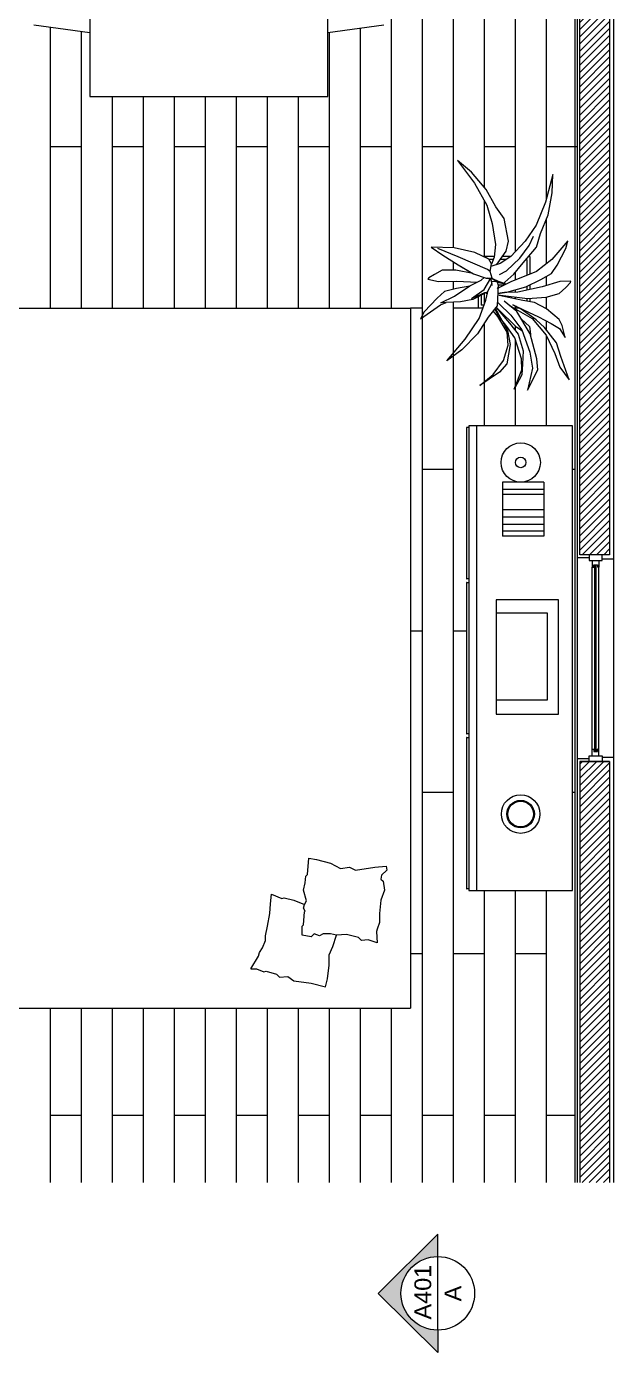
# Model space of a CAD drawing. Header units: centimetres. Extents: x -16179 to 12840, y -10704 to 3856.
# Drawn here: x -467 to -240, y 1543 to 2056 of the extents above; entities that cross this region are included whole.
import ezdxf

# ---------------------------------------------------------------- set-up
doc = ezdxf.new("R2010")
doc.units = ezdxf.units.CM
doc.header["$MEASUREMENT"] = 0
for name, color, linetype, lineweight in [('A-ANNO-DIMS_Num_Penna__3', 3, 'Continuous', 18), ('A-ANNO-TEXT_Num_Penna__3', 3, 'Continuous', 18), ('A-ELEV-MBE1_Num_Penna__14_Num_Penna__11_Num_Penna__9_Num_Penna__9_Num_Penna__9_Num_Penna__9_Num_Penna__9_Num_Penna__9_Num_Penna__10_Num_Penna__5', 5, 'Continuous', 18), ('A-ELEV-MBE1_Num_Penna__7_Num_Penna__7_Num_Penna__7_Num_Penna__7_Num_Penna__7_Num_Penna__7_Num_Penna__7_Num_Penna__7_Num_Penna__7_Num_Penna__2', 2, 'Continuous', 18), ('A-ELEV-MBE1_Num_Penna__7_Num_Penna__7_Num_Penna__7_Num_Penna__7_Num_Penna__7_Num_Penna__7_Num_Penna__7_Num_Penna__7_Num_Penna__7_Num_Penna__7_Num_Penna__255', 255, 'Continuous', 18), ('A-FURN_Num_Penna__8_Num_Penna__8_Num_Penna__8_Num_Penna__8_Num_Penna__8_Num_Penna__8_Num_Penna__8_Num_Penna__8_Num_Penna__8_Num_Penna__6', 6, 'Continuous', 18), ('A-FURN_Num_Penna__8_Num_Penna__8_Num_Penna__8_Num_Penna__8_Num_Penna__8_Num_Penna__8_Num_Penna__8_Num_Penna__8_Num_Penna__8_Num_Penna__8_Num_Penna__253', 253, 'Continuous', 18), ('A-GLAZ-FULL_Num_Penna__4_Num_Penna__4_Num_Penna__4_Num_Penna__4_Num_Penna__4_Num_Penna__4_Num_Penna__4_Num_Penna__4_Num_Penna__4_Num_Penna__4', 4, 'Continuous', 18), ('A-WALL-FULL_Num_Penna__7_Num_Penna__7_Num_Penna__7_Num_Penna__7_Num_Penna__7_Num_Penna__7_Num_Penna__7_Num_Penna__7_Num_Penna__7_Num_Penna__7', 7, 'Continuous', 18), ('AA - montanti_Num_Penna__7_Num_Penna__7_Num_Penna__7_Num_Penna__7_Num_Penna__7_Num_Penna__7_Num_Penna__7_Num_Penna__7_Num_Penna__7_Num_Penna__7', 7, 'Continuous', 18), ('AA - pareti sezionate_Num_Penna__254_Num_Penna__254_Num_Penna__254_Num_Penna__254_Num_Penna__254_Num_Penna__254_Num_Penna__254_Num_Penna__254_Num_Penna__254_Num_Penna__254', 254, 'Continuous', 18), ('IKE120015-t1_Num_Penna__251_Num_Penna__254_Num_Penna__254_Num_Penna__254_Num_Penna__254_Num_Penna__254_Num_Penna__254_Num_Penna__254_Num_Penna__254_Num_Penna__254_Num_Penna__254', 254, 'Continuous', 18), ('J- montanti_Num_Penna__7_Num_Penna__7_Num_Penna__7_Num_Penna__7_Num_Penna__7_Num_Penna__7_Num_Penna__7_Num_Penna__7_Num_Penna__7_Num_Penna__7', 7, 'Continuous', 18), ('PIANTE_Num_Penna__252_Num_Penna__252_Num_Penna__252', 252, 'Continuous', 18)]:
    doc.layers.add(name, color=color, linetype=linetype, lineweight=lineweight)
doc.layers.add('A-WALL-FULL_Num_Penna__7_Num_Penna__7_Num_Penna__7_Num_Penna__7_Num_Penna__7_Num_Penna__7_Num_Penna__7_Num_Penna__7_Num_Penna__10_Num_Penna__11_Num_Penna__13', color=7, linetype='Continuous', lineweight=18, true_color=0x636466)
doc.layers.add('IKE120015-t1_Num_Penna__251_Num_Penna__5_Num_Penna__9_Num_Penna__10_Num_Penna__10_Num_Penna__10_Num_Penna__10_Num_Penna__10_Num_Penna__10_Num_Penna__11_Num_Penna__13', color=7, linetype='Continuous', lineweight=18, true_color=0x636466)
doc.styles.add('GENERATED_STYLE_1', font='Arial.ttf')
pattern_1 = [(45, (-2286.6072, 336.2755), (-1.3801623, 1.3801623), [])]

msp = doc.modelspace()

# ---------------------------------------------------------------- hatches: boundary and pattern name
at = {"layer": 'A-ANNO-DIMS_Num_Penna__3', "linetype": 'Continuous', "lineweight": 18}
msp.add_hatch(color=3, dxfattribs=at).paths.add_polyline_path([(-308.29, 1542.8), (-308.29, 1551.44, -1), (-308.29, 1579.95), (-308.29, 1588.59), (-331.31, 1565.69)])
at = {"layer": 'A-ELEV-MBE1_Num_Penna__7_Num_Penna__7_Num_Penna__7_Num_Penna__7_Num_Penna__7_Num_Penna__7_Num_Penna__7_Num_Penna__7_Num_Penna__7_Num_Penna__2', "linetype": 'Continuous', "lineweight": 18}
h = msp.add_hatch(dxfattribs=at)
h.set_pattern_fill('ANSI31', color=2, scale=100, style=0, pattern_type=2)
h.set_pattern_definition(pattern_1)
h.paths.add_polyline_path([(-253.29, 1851.59), (-241.79, 1851.59), (-241.79, 2272.09), (-552.79, 2272.09), (-552.79, 2217.59), (-541.29, 2217.59), (-541.29, 2260.59), (-253.29, 2260.59)])
h = msp.add_hatch(dxfattribs=at)
h.set_pattern_fill('ANSI31', color=2, scale=100, style=0, pattern_type=2)
h.set_pattern_definition(pattern_1)
h.paths.add_polyline_path([(-241.79, 1771.59), (-253.29, 1771.59), (-253.29, 1608.59), (-241.79, 1608.59)])

# ---------------------------------------------------------------- linework, layer by layer
at = {"layer": 'A-ANNO-DIMS_Num_Penna__3', "color": 3, "linetype": 'Continuous', "lineweight": 18}
for p, q in [((-308.29, 1588.59), (-331.31, 1565.69)), ((-308.29, 1579.95), (-308.29, 1588.59)), ((-308.29, 1551.44), (-308.29, 1579.95)), ((-308.29, 1542.8), (-331.31, 1565.69)), ((-308.29, 1551.44), (-308.29, 1542.8))]:
    msp.add_line(p, q, dxfattribs=at)
msp.add_circle((-308.29, 1565.69), 14.25, dxfattribs=at)
at = {"layer": 'A-ELEV-MBE1_Num_Penna__14_Num_Penna__11_Num_Penna__9_Num_Penna__9_Num_Penna__9_Num_Penna__9_Num_Penna__9_Num_Penna__9_Num_Penna__10_Num_Penna__5', "color": 5, "linetype": 'Continuous', "lineweight": 18}
msp.add_line((-255.29, 2258.59), (-255.29, 1608.59), dxfattribs=at)
at = {"layer": 'A-ELEV-MBE1_Num_Penna__7_Num_Penna__7_Num_Penna__7_Num_Penna__7_Num_Penna__7_Num_Penna__7_Num_Penna__7_Num_Penna__7_Num_Penna__7_Num_Penna__7_Num_Penna__255', "color": 255, "linetype": 'Continuous', "lineweight": 18}
for p, q in [((-241.79, 1771.59), (-253.29, 1771.59)), ((-253.29, 1771.59), (-253.29, 1608.59)), ((-241.79, 1771.59), (-241.79, 1608.59))]:
    msp.add_line(p, q, dxfattribs=at)
at = {"layer": 'A-ELEV-MBE1_Num_Penna__7_Num_Penna__7_Num_Penna__7_Num_Penna__7_Num_Penna__7_Num_Penna__7_Num_Penna__7_Num_Penna__7_Num_Penna__7_Num_Penna__7_Num_Penna__255', "color": 255, "linetype": 'Continuous', "lineweight": 18, "flags": 128}
msp.add_lwpolyline([(-541.29, 2217.59), (-552.79, 2217.59), (-552.79, 2272.09), (-241.79, 2272.09), (-241.79, 1851.59), (-253.29, 1851.59), (-253.29, 2260.59), (-541.29, 2260.59)], close=True, dxfattribs=at)
at = {"layer": 'A-FURN_Num_Penna__8_Num_Penna__8_Num_Penna__8_Num_Penna__8_Num_Penna__8_Num_Penna__8_Num_Penna__8_Num_Penna__8_Num_Penna__8_Num_Penna__6', "color": 6, "linetype": 'Continuous', "lineweight": 18}
for p, q in [((-240.29, 2273.59), (-240.29, 1850.09)), ((-254.29, 2259.59), (-254.29, 1850.59)), ((-442.93, 2202.14), (-442.93, 2029.03)), ((-350.86, 2029.03), (-350.86, 2202.14)), ((-464.58, 2056.81), (-442.93, 2053.77)), ((-350.86, 2053.77), (-329.21, 2056.81)), ((-442.93, 2029.03), (-350.86, 2029.03)), ((-297.19, 1900.82), (-297.2, 1900.82)), ((-297.2, 1900.82), (-297.2, 1900.81)), ((-297.2, 1900.81), (-297.2, 1900.81)), ((-297.2, 1900.81), (-297.2, 1900.8)), ((-297.2, 1900.8), (-297.2, 1900.8)), ((-297.2, 1900.8), (-297.2, 1900.8)), ((-297.2, 1900.8), (-297.2, 1900.79)), ((-297.2, 1900.79), (-297.2, 1900.79)), ((-297.2, 1900.79), (-297.2, 1900.79)), ((-297.2, 1900.79), (-297.2, 1842.39)), ((-297.18, 1900.84), (-297.19, 1900.84)), ((-297.19, 1900.84), (-297.19, 1900.83)), ((-297.19, 1900.83), (-297.19, 1900.83)), ((-297.19, 1900.83), (-297.19, 1900.83)), ((-297.19, 1900.83), (-297.19, 1900.82)), ((-297.19, 1900.82), (-297.19, 1900.82)), ((-297.17, 1900.85), (-297.18, 1900.85)), ((-297.18, 1900.85), (-297.18, 1900.85)), ((-297.18, 1900.85), (-297.18, 1900.84)), ((-297.18, 1900.84), (-297.18, 1900.84)), ((-297.16, 1900.86), (-297.17, 1900.86)), ((-297.17, 1900.86), (-297.17, 1900.86)), ((-297.17, 1900.86), (-297.17, 1900.86)), ((-297.17, 1900.86), (-297.17, 1900.85)), ((-297.15, 1900.87), (-297.16, 1900.87)), ((-297.16, 1900.87), (-297.16, 1900.87)), ((-297.16, 1900.87), (-297.16, 1900.86)), ((-297.14, 1900.88), (-297.15, 1900.88)), ((-297.15, 1900.88), (-297.15, 1900.87)), ((-297.15, 1900.87), (-297.15, 1900.87)), ((-297.13, 1900.88), (-297.14, 1900.88)), ((-297.14, 1900.88), (-297.14, 1900.88)), ((-297.14, 1900.88), (-297.14, 1900.88)), ((-297.12, 1900.88), (-297.13, 1900.88)), ((-297.13, 1900.88), (-297.13, 1900.88)), ((-297.11, 1900.89), (-297.12, 1900.89)), ((-297.12, 1900.89), (-297.12, 1900.89)), ((-297.12, 1900.89), (-297.12, 1900.88)), ((-297.1, 1900.89), (-297.11, 1900.89)), ((-297.11, 1900.89), (-297.11, 1900.89)), ((-296.3, 1900.89), (-297.1, 1900.89)), ((-297.1, 1900.89), (-297.1, 1900.89)), ((-296.29, 1900.89), (-296.3, 1900.89)), ((-296.3, 1900.89), (-296.3, 1900.89)), ((-296.28, 1900.89), (-296.29, 1900.89)), ((-296.29, 1900.89), (-296.29, 1900.89)), ((-296.29, 1900.89), (-296.29, 1900.89)), ((-296.28, 1900.88), (-296.28, 1900.89)), ((-296.27, 1900.88), (-296.28, 1900.88)), ((-296.28, 1900.88), (-296.28, 1900.88)), ((-296.26, 1900.88), (-296.27, 1900.88)), ((-296.27, 1900.88), (-296.27, 1900.88)), ((-296.25, 1900.88), (-296.26, 1900.88)), ((-296.26, 1900.88), (-296.26, 1900.88)), ((-296.26, 1900.88), (-296.26, 1900.88)), ((-296.25, 1900.87), (-296.25, 1900.88)), ((-296.24, 1900.87), (-296.25, 1900.87)), ((-296.25, 1900.87), (-296.25, 1900.87)), ((-296.24, 1900.86), (-296.24, 1900.87)), ((-296.24, 1900.87), (-296.24, 1900.87)), ((-296.23, 1900.86), (-296.24, 1900.86)), ((-296.22, 1900.85), (-296.23, 1900.86)), ((-296.23, 1900.86), (-296.23, 1900.86)), ((-296.23, 1900.86), (-296.23, 1900.86)), ((-296.22, 1900.84), (-296.22, 1900.85)), ((-296.22, 1900.85), (-296.22, 1900.85)), ((-296.22, 1900.85), (-296.22, 1900.85)), ((-296.21, 1900.84), (-296.22, 1900.84)), ((-296.22, 1900.84), (-296.22, 1900.84)), ((-296.21, 1900.83), (-296.21, 1900.84)), ((-296.21, 1900.82), (-296.21, 1900.83)), ((-296.21, 1900.83), (-296.21, 1900.83)), ((-296.21, 1900.83), (-296.21, 1900.83)), ((-296.2, 1900.81), (-296.21, 1900.82)), ((-296.21, 1900.82), (-296.21, 1900.82)), ((-296.19, 1901.52), (-296.2, 1901.52)), ((-296.2, 1901.52), (-296.2, 1901.51)), ((-296.2, 1901.51), (-296.2, 1901.51)), ((-296.2, 1901.51), (-296.2, 1901.5)), ((-296.2, 1901.5), (-296.2, 1901.5)), ((-296.2, 1901.5), (-296.2, 1901.5)), ((-296.2, 1901.5), (-296.2, 1901.49)), ((-296.2, 1901.49), (-296.2, 1721.69)), ((-296.2, 1901.49), (-296.2, 1901.49)), ((-296.2, 1901.49), (-296.2, 1901.49)), ((-296.2, 1900.8), (-296.2, 1900.81)), ((-296.2, 1900.81), (-296.2, 1900.81)), ((-296.2, 1900.81), (-296.2, 1900.81)), ((-296.2, 1900.79), (-296.2, 1900.8)), ((-296.2, 1900.8), (-296.2, 1900.8)), ((-296.2, 1900.8), (-296.2, 1900.8)), ((-296.18, 1901.54), (-296.19, 1901.54)), ((-296.19, 1901.54), (-296.19, 1901.53)), ((-296.19, 1901.53), (-296.19, 1901.53)), ((-296.19, 1901.53), (-296.19, 1901.53)), ((-296.19, 1901.53), (-296.19, 1901.52)), ((-296.19, 1901.52), (-296.19, 1901.52)), ((-296.17, 1901.55), (-296.18, 1901.55)), ((-296.18, 1901.55), (-296.18, 1901.55)), ((-296.18, 1901.55), (-296.18, 1901.54)), ((-296.18, 1901.54), (-296.18, 1901.54)), ((-296.16, 1901.56), (-296.17, 1901.56)), ((-296.17, 1901.56), (-296.17, 1901.56)), ((-296.17, 1901.56), (-296.17, 1901.56)), ((-296.17, 1901.56), (-296.17, 1901.55)), ((-296.15, 1901.57), (-296.16, 1901.57)), ((-296.16, 1901.57), (-296.16, 1901.57)), ((-296.16, 1901.57), (-296.16, 1901.56)), ((-296.14, 1901.58), (-296.15, 1901.58)), ((-296.15, 1901.58), (-296.15, 1901.57)), ((-296.15, 1901.57), (-296.15, 1901.57)), ((-296.13, 1901.58), (-296.14, 1901.58)), ((-296.14, 1901.58), (-296.14, 1901.58)), ((-296.12, 1901.58), (-296.13, 1901.58)), ((-296.13, 1901.58), (-296.13, 1901.58)), ((-296.13, 1901.58), (-296.13, 1901.58)), ((-296.11, 1901.59), (-296.12, 1901.59)), ((-296.12, 1901.59), (-296.12, 1901.59)), ((-296.12, 1901.59), (-296.12, 1901.58)), ((-296.1, 1901.59), (-296.11, 1901.59)), ((-296.11, 1901.59), (-296.11, 1901.59)), ((-256.3, 1901.59), (-296.1, 1901.59)), ((-296.1, 1901.59), (-296.1, 1901.59)), ((-293.29, 1901.59), (-293.29, 1721.59)), ((-256.29, 1901.59), (-256.3, 1901.59)), ((-256.3, 1901.59), (-256.3, 1901.59)), ((-256.28, 1901.59), (-256.29, 1901.59)), ((-256.29, 1901.59), (-256.29, 1901.59)), ((-256.29, 1901.59), (-256.29, 1901.59)), ((-256.28, 1901.58), (-256.28, 1901.59)), ((-256.27, 1901.58), (-256.28, 1901.58)), ((-256.26, 1901.58), (-256.27, 1901.58)), ((-256.27, 1901.58), (-256.27, 1901.58)), ((-256.27, 1901.58), (-256.27, 1901.58)), ((-256.25, 1901.58), (-256.26, 1901.58)), ((-256.26, 1901.58), (-256.26, 1901.58)), ((-256.26, 1901.58), (-256.26, 1901.58)), ((-256.25, 1901.57), (-256.25, 1901.58)), ((-256.24, 1901.57), (-256.25, 1901.57)), ((-256.25, 1901.57), (-256.25, 1901.57)), ((-256.24, 1901.56), (-256.24, 1901.57)), ((-256.24, 1901.57), (-256.24, 1901.57)), ((-256.23, 1901.56), (-256.24, 1901.56)), ((-256.22, 1901.55), (-256.23, 1901.56)), ((-256.23, 1901.56), (-256.23, 1901.56)), ((-256.23, 1901.56), (-256.23, 1901.56)), ((-256.22, 1901.54), (-256.22, 1901.55)), ((-256.22, 1901.55), (-256.22, 1901.55)), ((-256.22, 1901.55), (-256.22, 1901.55)), ((-256.21, 1901.54), (-256.22, 1901.54)), ((-256.21, 1901.53), (-256.21, 1901.54)), ((-256.21, 1901.54), (-256.21, 1901.54)), ((-256.21, 1901.52), (-256.21, 1901.53)), ((-256.21, 1901.53), (-256.21, 1901.53)), ((-256.21, 1901.53), (-256.21, 1901.53)), ((-256.2, 1901.52), (-256.21, 1901.52)), ((-256.2, 1901.51), (-256.2, 1901.52)), ((-256.2, 1901.5), (-256.2, 1901.51)), ((-256.2, 1901.51), (-256.2, 1901.51)), ((-256.2, 1901.51), (-256.2, 1901.51)), ((-256.2, 1901.49), (-256.2, 1901.5)), ((-256.2, 1901.5), (-256.2, 1901.5)), ((-256.2, 1901.5), (-256.2, 1901.5)), ((-256.2, 1721.69), (-256.2, 1901.49)), ((-256.2, 1901.49), (-256.2, 1901.49)), ((-254.29, 1850.59), (-249.74, 1850.59)), ((-244.66, 1850.09), (-240.29, 1850.09)), ((-247.45, 1775.42), (-247.45, 1847.75)), ((-246.95, 1775.42), (-246.99, 1847.75)), ((-297.19, 1840.82), (-297.2, 1840.82)), ((-297.2, 1840.82), (-297.2, 1840.81)), ((-297.2, 1840.81), (-297.2, 1840.81)), ((-297.2, 1840.81), (-297.2, 1840.8)), ((-297.2, 1840.8), (-297.2, 1840.8)), ((-297.2, 1840.8), (-297.2, 1840.8)), ((-297.2, 1840.8), (-297.2, 1840.79)), ((-297.2, 1840.79), (-297.2, 1840.79)), ((-297.2, 1840.79), (-297.2, 1840.79)), ((-297.2, 1840.79), (-297.2, 1782.39)), ((-297.18, 1840.84), (-297.19, 1840.84)), ((-297.19, 1840.84), (-297.19, 1840.83)), ((-297.19, 1840.83), (-297.19, 1840.83)), ((-297.19, 1840.83), (-297.19, 1840.83)), ((-297.19, 1840.83), (-297.19, 1840.82)), ((-297.19, 1840.82), (-297.19, 1840.82)), ((-297.17, 1840.85), (-297.18, 1840.85)), ((-297.18, 1840.85), (-297.18, 1840.85)), ((-297.18, 1840.85), (-297.18, 1840.84)), ((-297.18, 1840.84), (-297.18, 1840.84)), ((-297.16, 1840.86), (-297.17, 1840.86)), ((-297.17, 1840.86), (-297.17, 1840.86)), ((-297.17, 1840.86), (-297.17, 1840.86)), ((-297.17, 1840.86), (-297.17, 1840.85)), ((-297.15, 1840.87), (-297.16, 1840.87)), ((-297.16, 1840.87), (-297.16, 1840.87)), ((-297.16, 1840.87), (-297.16, 1840.86)), ((-297.14, 1840.88), (-297.15, 1840.88)), ((-297.15, 1840.88), (-297.15, 1840.87)), ((-297.15, 1840.87), (-297.15, 1840.87)), ((-297.13, 1840.88), (-297.14, 1840.88)), ((-297.14, 1840.88), (-297.14, 1840.88)), ((-297.14, 1840.88), (-297.14, 1840.88)), ((-297.12, 1840.88), (-297.13, 1840.88)), ((-297.13, 1840.88), (-297.13, 1840.88)), ((-297.11, 1840.89), (-297.12, 1840.89)), ((-297.12, 1840.89), (-297.12, 1840.89)), ((-297.12, 1840.89), (-297.12, 1840.88)), ((-297.1, 1840.89), (-297.11, 1840.89)), ((-297.11, 1840.89), (-297.11, 1840.89)), ((-296.3, 1842.29), (-297.1, 1842.29)), ((-297.1, 1840.89), (-297.1, 1840.89)), ((-297.1, 1840.89), (-296.3, 1840.89)), ((-296.29, 1840.89), (-296.3, 1840.89)), ((-296.3, 1840.89), (-296.3, 1840.89)), ((-296.28, 1840.89), (-296.29, 1840.89)), ((-296.29, 1840.89), (-296.29, 1840.89)), ((-296.29, 1840.89), (-296.29, 1840.89)), ((-296.28, 1840.88), (-296.28, 1840.89)), ((-296.27, 1840.88), (-296.28, 1840.88)), ((-296.28, 1840.88), (-296.28, 1840.88)), ((-296.26, 1840.88), (-296.27, 1840.88)), ((-296.27, 1840.88), (-296.27, 1840.88)), ((-296.25, 1840.88), (-296.26, 1840.88)), ((-296.26, 1840.88), (-296.26, 1840.88)), ((-296.26, 1840.88), (-296.26, 1840.88)), ((-296.25, 1840.87), (-296.25, 1840.88)), ((-296.24, 1840.87), (-296.25, 1840.87)), ((-296.25, 1840.87), (-296.25, 1840.87)), ((-296.24, 1840.86), (-296.24, 1840.87)), ((-296.24, 1840.87), (-296.24, 1840.87)), ((-296.23, 1840.86), (-296.24, 1840.86)), ((-296.22, 1840.85), (-296.23, 1840.86)), ((-296.23, 1840.86), (-296.23, 1840.86)), ((-296.23, 1840.86), (-296.23, 1840.86)), ((-296.22, 1840.84), (-296.22, 1840.85)), ((-296.22, 1840.85), (-296.22, 1840.85)), ((-296.22, 1840.85), (-296.22, 1840.85)), ((-296.21, 1840.84), (-296.22, 1840.84)), ((-296.22, 1840.84), (-296.22, 1840.84)), ((-296.21, 1840.83), (-296.21, 1840.84)), ((-296.21, 1840.82), (-296.21, 1840.83)), ((-296.21, 1840.83), (-296.21, 1840.83)), ((-296.21, 1840.83), (-296.21, 1840.83)), ((-296.2, 1840.81), (-296.21, 1840.82)), ((-296.21, 1840.82), (-296.21, 1840.82)), ((-296.2, 1840.8), (-296.2, 1840.81)), ((-296.2, 1840.81), (-296.2, 1840.81)), ((-296.2, 1840.81), (-296.2, 1840.81)), ((-296.2, 1840.79), (-296.2, 1840.8)), ((-296.2, 1840.8), (-296.2, 1840.8)), ((-296.2, 1840.8), (-296.2, 1840.8)), ((-296.2, 1840.79), (-296.2, 1840.79)), ((-296.3, 1782.29), (-297.1, 1782.29)), ((-297.19, 1780.82), (-297.2, 1780.82)), ((-297.2, 1780.82), (-297.2, 1780.81)), ((-297.2, 1780.81), (-297.2, 1780.81)), ((-297.2, 1780.81), (-297.2, 1780.8)), ((-297.2, 1780.8), (-297.2, 1780.8)), ((-297.2, 1780.8), (-297.2, 1780.8)), ((-297.2, 1780.8), (-297.2, 1780.79)), ((-297.2, 1780.79), (-297.2, 1722.39)), ((-297.2, 1780.79), (-297.2, 1780.79)), ((-297.2, 1780.79), (-297.2, 1780.79)), ((-297.18, 1780.84), (-297.19, 1780.84)), ((-297.19, 1780.84), (-297.19, 1780.83)), ((-297.19, 1780.83), (-297.19, 1780.83)), ((-297.19, 1780.83), (-297.19, 1780.83)), ((-297.19, 1780.83), (-297.19, 1780.82)), ((-297.19, 1780.82), (-297.19, 1780.82)), ((-297.17, 1780.85), (-297.18, 1780.85)), ((-297.18, 1780.85), (-297.18, 1780.85)), ((-297.18, 1780.85), (-297.18, 1780.84)), ((-297.18, 1780.84), (-297.18, 1780.84)), ((-297.16, 1780.86), (-297.17, 1780.86)), ((-297.17, 1780.86), (-297.17, 1780.86)), ((-297.17, 1780.86), (-297.17, 1780.86)), ((-297.17, 1780.86), (-297.17, 1780.85)), ((-297.15, 1780.87), (-297.16, 1780.87)), ((-297.16, 1780.87), (-297.16, 1780.87)), ((-297.16, 1780.87), (-297.16, 1780.86)), ((-297.14, 1780.88), (-297.15, 1780.88)), ((-297.15, 1780.88), (-297.15, 1780.87)), ((-297.15, 1780.87), (-297.15, 1780.87)), ((-297.13, 1780.88), (-297.14, 1780.88)), ((-297.14, 1780.88), (-297.14, 1780.88)), ((-297.14, 1780.88), (-297.14, 1780.88)), ((-297.12, 1780.88), (-297.13, 1780.88)), ((-297.13, 1780.88), (-297.13, 1780.88)), ((-297.11, 1780.89), (-297.12, 1780.89)), ((-297.12, 1780.89), (-297.12, 1780.89)), ((-297.12, 1780.89), (-297.12, 1780.88)), ((-297.1, 1780.89), (-297.11, 1780.89)), ((-297.11, 1780.89), (-297.11, 1780.89)), ((-297.1, 1780.89), (-297.1, 1780.89)), ((-297.1, 1780.89), (-296.3, 1780.89)), ((-296.29, 1780.89), (-296.3, 1780.89)), ((-296.3, 1780.89), (-296.3, 1780.89)), ((-296.28, 1780.89), (-296.29, 1780.89)), ((-296.29, 1780.89), (-296.29, 1780.89)), ((-296.29, 1780.89), (-296.29, 1780.89)), ((-296.28, 1780.88), (-296.28, 1780.89)), ((-296.27, 1780.88), (-296.28, 1780.88)), ((-296.28, 1780.88), (-296.28, 1780.88)), ((-296.26, 1780.88), (-296.27, 1780.88)), ((-296.27, 1780.88), (-296.27, 1780.88)), ((-296.25, 1780.88), (-296.26, 1780.88)), ((-296.26, 1780.88), (-296.26, 1780.88)), ((-296.26, 1780.88), (-296.26, 1780.88)), ((-296.25, 1780.87), (-296.25, 1780.88)), ((-296.24, 1780.87), (-296.25, 1780.87)), ((-296.25, 1780.87), (-296.25, 1780.87)), ((-296.24, 1780.86), (-296.24, 1780.87)), ((-296.24, 1780.87), (-296.24, 1780.87)), ((-296.23, 1780.86), (-296.24, 1780.86)), ((-296.22, 1780.85), (-296.23, 1780.86)), ((-296.23, 1780.86), (-296.23, 1780.86)), ((-296.23, 1780.86), (-296.23, 1780.86)), ((-296.22, 1780.84), (-296.22, 1780.85)), ((-296.22, 1780.85), (-296.22, 1780.85)), ((-296.22, 1780.85), (-296.22, 1780.85)), ((-296.21, 1780.84), (-296.22, 1780.84)), ((-296.22, 1780.84), (-296.22, 1780.84)), ((-296.21, 1780.83), (-296.21, 1780.84)), ((-296.21, 1780.82), (-296.21, 1780.83)), ((-296.21, 1780.83), (-296.21, 1780.83)), ((-296.21, 1780.83), (-296.21, 1780.83)), ((-296.2, 1780.81), (-296.21, 1780.82)), ((-296.21, 1780.82), (-296.21, 1780.82)), ((-296.2, 1780.8), (-296.2, 1780.81)), ((-296.2, 1780.81), (-296.2, 1780.81)), ((-296.2, 1780.81), (-296.2, 1780.81)), ((-296.2, 1780.79), (-296.2, 1780.8)), ((-296.2, 1780.8), (-296.2, 1780.8)), ((-296.2, 1780.8), (-296.2, 1780.8)), ((-296.2, 1780.79), (-296.2, 1780.79)), ((-254.29, 1772.59), (-254.29, 1608.59)), ((-249.74, 1772.59), (-254.29, 1772.59)), ((-240.29, 1773.09), (-244.66, 1773.09)), ((-240.29, 1773.09), (-240.29, 1608.59)), ((-296.3, 1722.29), (-297.1, 1722.29)), ((-296.2, 1721.69), (-296.2, 1721.68)), ((-296.2, 1721.68), (-296.2, 1721.68)), ((-296.2, 1721.68), (-296.2, 1721.68)), ((-296.2, 1721.68), (-296.2, 1721.67)), ((-296.2, 1721.67), (-296.2, 1721.67)), ((-296.2, 1721.67), (-296.2, 1721.66)), ((-296.2, 1721.66), (-296.2, 1721.66)), ((-296.2, 1721.66), (-296.19, 1721.66)), ((-296.19, 1721.66), (-296.19, 1721.65)), ((-296.19, 1721.65), (-296.19, 1721.65)), ((-296.19, 1721.65), (-296.19, 1721.64)), ((-296.19, 1721.64), (-296.19, 1721.64)), ((-296.19, 1721.64), (-296.19, 1721.64)), ((-296.19, 1721.64), (-296.18, 1721.63)), ((-296.18, 1721.63), (-296.18, 1721.63)), ((-296.18, 1721.63), (-296.18, 1721.63)), ((-296.18, 1721.63), (-296.18, 1721.62)), ((-296.18, 1721.62), (-296.17, 1721.62)), ((-296.17, 1721.62), (-296.17, 1721.62)), ((-296.17, 1721.62), (-296.17, 1721.62)), ((-296.17, 1721.62), (-296.17, 1721.61)), ((-296.17, 1721.61), (-296.16, 1721.61)), ((-296.16, 1721.61), (-296.16, 1721.61)), ((-296.16, 1721.61), (-296.16, 1721.61)), ((-296.16, 1721.61), (-296.15, 1721.6)), ((-296.15, 1721.6), (-296.15, 1721.6)), ((-296.15, 1721.6), (-296.15, 1721.6)), ((-296.15, 1721.6), (-296.14, 1721.6)), ((-296.14, 1721.6), (-296.14, 1721.6)), ((-296.14, 1721.6), (-296.14, 1721.59)), ((-296.14, 1721.59), (-296.13, 1721.59)), ((-296.13, 1721.59), (-296.13, 1721.59)), ((-296.13, 1721.59), (-296.12, 1721.59)), ((-296.12, 1721.59), (-296.12, 1721.59)), ((-296.12, 1721.59), (-296.12, 1721.59)), ((-296.12, 1721.59), (-296.11, 1721.59)), ((-296.11, 1721.59), (-296.11, 1721.59)), ((-296.11, 1721.59), (-296.1, 1721.59)), ((-296.1, 1721.59), (-256.3, 1721.59)), ((-296.1, 1721.59), (-296.1, 1721.59)), ((-296.1, 1721.59), (-296.1, 1721.59)), ((-256.3, 1721.59), (-256.3, 1721.59)), ((-256.3, 1721.59), (-256.29, 1721.59)), ((-256.29, 1721.59), (-256.29, 1721.59)), ((-256.29, 1721.59), (-256.28, 1721.59)), ((-256.28, 1721.59), (-256.28, 1721.59)), ((-256.28, 1721.59), (-256.28, 1721.59)), ((-256.28, 1721.59), (-256.27, 1721.59)), ((-256.27, 1721.59), (-256.27, 1721.59)), ((-256.27, 1721.59), (-256.26, 1721.59)), ((-256.26, 1721.59), (-256.26, 1721.6)), ((-256.26, 1721.6), (-256.26, 1721.6)), ((-256.26, 1721.6), (-256.25, 1721.6)), ((-256.25, 1721.6), (-256.25, 1721.6)), ((-256.25, 1721.6), (-256.25, 1721.6)), ((-256.25, 1721.6), (-256.24, 1721.6)), ((-256.24, 1721.6), (-256.24, 1721.61)), ((-256.24, 1721.61), (-256.24, 1721.61)), ((-256.24, 1721.61), (-256.23, 1721.61)), ((-256.23, 1721.61), (-256.23, 1721.62)), ((-256.23, 1721.62), (-256.23, 1721.62)), ((-256.23, 1721.62), (-256.22, 1721.62)), ((-256.23, 1721.61), (-256.23, 1721.61)), ((-256.22, 1721.63), (-256.21, 1721.64)), ((-256.22, 1721.62), (-256.22, 1721.63)), ((-256.22, 1721.63), (-256.22, 1721.63)), ((-256.22, 1721.63), (-256.22, 1721.63)), ((-256.21, 1721.65), (-256.2, 1721.66)), ((-256.21, 1721.64), (-256.21, 1721.65)), ((-256.21, 1721.65), (-256.21, 1721.65)), ((-256.21, 1721.65), (-256.21, 1721.65)), ((-256.21, 1721.64), (-256.21, 1721.64)), ((-256.21, 1721.64), (-256.21, 1721.64)), ((-256.2, 1721.68), (-256.2, 1721.69)), ((-256.2, 1721.69), (-256.2, 1721.69)), ((-256.2, 1721.67), (-256.2, 1721.68)), ((-256.2, 1721.68), (-256.2, 1721.68)), ((-256.2, 1721.66), (-256.2, 1721.67)), ((-256.2, 1721.67), (-256.2, 1721.67)), ((-256.2, 1721.67), (-256.2, 1721.67)), ((-256.2, 1721.66), (-256.2, 1721.66))]:
    msp.add_line(p, q, dxfattribs=at)
for centre, start, end in [((-297.1, 1842.39), 180, 272.3104), ((-296.3, 1842.39), 267.6896, 0), ((-297.1, 1782.39), 180, 272.3104), ((-296.3, 1782.39), 267.6896, 0), ((-297.1, 1722.39), 180, 272.3104), ((-296.3, 1722.39), 267.6896, 0)]:
    msp.add_arc(centre, 0.0966, start, end, dxfattribs=at)
at = {"layer": 'A-FURN_Num_Penna__8_Num_Penna__8_Num_Penna__8_Num_Penna__8_Num_Penna__8_Num_Penna__8_Num_Penna__8_Num_Penna__8_Num_Penna__8_Num_Penna__8_Num_Penna__253', "color": 253, "linetype": 'Continuous', "lineweight": 18}
for p, q in [((-474.9, 1947.09), (-318.9, 1947.09)), ((-318.9, 1947.09), (-318.9, 1676.09)), ((-269.2, 1879.75), (-283.2, 1879.75)), ((-267.2, 1879.75), (-283.2, 1879.75)), ((-283.2, 1879.75), (-283.2, 1858.88)), ((-267.2, 1879.75), (-267.2, 1858.88)), ((-267.2, 1876.85), (-283.2, 1876.85)), ((-267.2, 1876.85), (-283.2, 1876.85)), ((-267.2, 1874.95), (-283.2, 1874.95)), ((-267.2, 1869.07), (-283.2, 1869.07)), ((-267.2, 1866.19), (-283.2, 1866.19)), ((-267.2, 1863.31), (-283.2, 1863.31)), ((-267.2, 1860.81), (-283.2, 1860.81)), ((-267.2, 1858.88), (-283.2, 1858.88)), ((-271.73, 1834.14), (-285.73, 1834.14)), ((-285.73, 1834.14), (-285.73, 1789.88)), ((-285.73, 1834.14), (-285.73, 1789.88)), ((-261.53, 1834.14), (-285.73, 1834.14)), ((-261.53, 1789.88), (-261.53, 1834.14)), ((-271.73, 1829.06), (-285.73, 1829.06)), ((-285.73, 1829.06), (-285.73, 1795.42)), ((-265.81, 1829.06), (-285.73, 1829.06)), ((-265.81, 1795.42), (-265.81, 1829.06)), ((-285.73, 1795.42), (-265.81, 1795.42)), ((-285.73, 1789.88), (-261.53, 1789.88)), ((-358.74, 1727.84), (-358.16, 1734.22)), ((-358.16, 1734.22), (-355.26, 1733.64)), ((-355.26, 1733.64), (-349.75, 1732.19)), ((-349.75, 1732.19), (-345.98, 1730.16)), ((-345.98, 1730.16), (-342.5, 1730.74)), ((-342.5, 1730.74), (-340.17, 1729.58)), ((-340.17, 1729.58), (-332.63, 1730.74)), ((-332.63, 1730.74), (-328.28, 1731.03)), ((-328.28, 1731.03), (-327.99, 1729.58)), ((-359.61, 1724.64), (-359.32, 1727.26)), ((-359.32, 1727.26), (-358.74, 1727.84)), ((-330.02, 1727.55), (-330.31, 1726.09)), ((-330.31, 1726.09), (-329.44, 1725.22)), ((-327.99, 1729.58), (-330.02, 1727.55)), ((-329.44, 1725.22), (-328.86, 1721.74)), ((-372.96, 1716.52), (-372.67, 1720.29)), ((-372.67, 1720.29), (-368.61, 1718.55)), ((-360.19, 1721.74), (-359.61, 1724.64)), ((-359.03, 1717.68), (-360.19, 1721.74)), ((-328.86, 1721.74), (-330.31, 1717.97)), ((-373.25, 1712.75), (-372.96, 1716.52)), ((-368.61, 1718.55), (-367.74, 1718.84)), ((-367.74, 1718.84), (-363.97, 1717.97)), ((-363.97, 1717.97), (-359.9, 1716.23)), ((-360.19, 1714.78), (-359.9, 1716.23)), ((-359.61, 1713.62), (-360.19, 1714.78)), ((-359.9, 1716.23), (-359.03, 1717.68)), ((-330.31, 1717.97), (-330.89, 1712.75)), ((-374.12, 1707.81), (-373.25, 1712.75)), ((-360.19, 1708.4), (-359.9, 1713.33)), ((-359.9, 1713.33), (-359.61, 1713.62)), ((-330.89, 1712.75), (-330.89, 1709.27)), ((-374.99, 1704.04), (-374.12, 1707.81)), ((-360.78, 1707.81), (-360.19, 1708.4)), ((-360.78, 1704.33), (-360.78, 1707.81)), ((-357.29, 1703.75), (-360.78, 1704.33)), ((-356.13, 1704.91), (-357.29, 1703.75)), ((-354.1, 1704.04), (-356.13, 1704.91)), ((-352.65, 1704.91), (-354.1, 1704.04)), ((-349.75, 1704.91), (-352.65, 1704.91)), ((-347.43, 1704.33), (-349.75, 1704.91)), ((-348.88, 1699.98), (-347.43, 1704.33)), ((-343.66, 1704.62), (-347.43, 1704.33)), ((-339.01, 1703.46), (-343.66, 1704.62)), ((-331.76, 1706.65), (-332.05, 1705.78)), ((-332.05, 1705.78), (-331.76, 1701.43)), ((-330.89, 1709.27), (-331.76, 1706.65)), ((-377.31, 1697.66), (-376.15, 1699.4)), ((-376.15, 1699.4), (-374.99, 1702.3)), ((-374.99, 1702.3), (-374.99, 1704.04)), ((-350.33, 1696.79), (-348.88, 1699.98)), ((-337.85, 1702.3), (-339.01, 1703.46)), ((-335.24, 1702.59), (-337.85, 1702.3)), ((-331.76, 1701.43), (-335.24, 1702.59)), ((-380.69, 1691.28), (-377.6, 1696.21)), ((-377.6, 1696.21), (-377.31, 1697.66)), ((-350.33, 1692.73), (-350.33, 1696.79)), ((-380.69, 1691.28), (-378.47, 1691.28)), ((-378.47, 1691.28), (-375.57, 1690.12)), ((-375.57, 1690.12), (-374.7, 1690.41)), ((-374.7, 1690.41), (-370.64, 1689.24)), ((-370.64, 1689.24), (-369.48, 1688.08)), ((-350.91, 1687.5), (-350.33, 1692.73)), ((-369.48, 1688.08), (-366.29, 1688.37)), ((-366.29, 1688.37), (-363.97, 1686.63)), ((-363.97, 1686.63), (-357.29, 1685.76)), ((-357.29, 1685.76), (-351.78, 1684.31)), ((-351.78, 1684.31), (-350.91, 1687.5)), ((-474.9, 1676.09), (-318.9, 1676.09))]:
    msp.add_line(p, q, dxfattribs=at)
for centre, radius in [((-276.2, 1887.36), 7.61), ((-276.2, 1887.36), 2.04), ((-276.21, 1751.23), 7.47), ((-276.21, 1751.23), 5.32), ((-276.21, 1751.23), 4.98)]:
    msp.add_circle(centre, radius, dxfattribs=at)
at = {"layer": 'A-GLAZ-FULL_Num_Penna__4_Num_Penna__4_Num_Penna__4_Num_Penna__4_Num_Penna__4_Num_Penna__4_Num_Penna__4_Num_Penna__4_Num_Penna__4_Num_Penna__4', "color": 4, "linetype": 'Continuous', "lineweight": 18}
for p, q in [((-248.51, 1776.35), (-248.51, 1846.82)), ((-245.89, 1776.35), (-245.89, 1846.82))]:
    msp.add_line(p, q, dxfattribs=at)
at = {"layer": 'A-WALL-FULL_Num_Penna__7_Num_Penna__7_Num_Penna__7_Num_Penna__7_Num_Penna__7_Num_Penna__7_Num_Penna__7_Num_Penna__7_Num_Penna__10_Num_Penna__11_Num_Penna__13', "color": 251, "linetype": 'Continuous', "lineweight": 18, "true_color": 0x636466}
for p, q in [((-286.47, 1967.09), (-290.64, 1967.09)), ((-280.33, 1967.09), (-283.28, 1967.09)), ((-272.66, 1967.09), (-273.13, 1967.09)), ((-272.66, 1967.09), (-272.66, 1960.27)), ((-286.86, 1965.89), (-288.42, 1965.89)), ((-281.81, 1965.89), (-284.16, 1965.89)), ((-273.86, 1965.89), (-274.13, 1965.89)), ((-273.86, 1965.89), (-273.86, 1959.78)), ((-272.66, 1956.14), (-272.66, 1954.34)), ((-292.66, 1951.52), (-292.66, 1947.09)), ((-291.46, 1952.12), (-291.46, 1948.29)), ((-273.86, 1955.57), (-273.86, 1954.07)), ((-273.86, 1950.89), (-273.86, 1949.78)), ((-272.66, 1950.93), (-272.66, 1949.56)), ((-290.85, 1947.09), (-292.66, 1947.09)), ((-290.41, 1948.29), (-291.46, 1948.29)), ((-285.27, 1947.09), (-285.48, 1947.09)), ((-285.27, 1947.09), (-285.48, 1947.09)), ((-278.71, 1947.09), (-279.26, 1947.09)), ((-278.71, 1947.09), (-279.26, 1947.09)), ((-278.97, 1948.29), (-279.01, 1948.29)), ((-276.42, 1947.09), (-276.76, 1947.09)), ((-276.42, 1947.09), (-276.76, 1947.09))]:
    msp.add_line(p, q, dxfattribs=at)
at = {"layer": 'A-WALL-FULL_Num_Penna__7_Num_Penna__7_Num_Penna__7_Num_Penna__7_Num_Penna__7_Num_Penna__7_Num_Penna__7_Num_Penna__7_Num_Penna__7_Num_Penna__7', "color": 7, "linetype": 'Continuous', "lineweight": 18}
for p, q in [((-241.79, 1771.59), (-253.29, 1771.59)), ((-253.29, 1771.59), (-241.79, 1771.59)), ((-253.29, 1771.59), (-241.79, 1771.59)), ((-241.79, 1771.59), (-253.29, 1771.59))]:
    msp.add_line(p, q, dxfattribs=at)
at = {"layer": 'AA - montanti_Num_Penna__7_Num_Penna__7_Num_Penna__7_Num_Penna__7_Num_Penna__7_Num_Penna__7_Num_Penna__7_Num_Penna__7_Num_Penna__7_Num_Penna__7', "color": 7, "linetype": 'Continuous', "lineweight": 18, "flags": 128}
for points in [[(-244.66, 1851.59), (-249.74, 1851.59), (-249.74, 1849.42), (-244.66, 1849.42)], [(-244.66, 1771.59), (-249.74, 1771.59), (-249.74, 1773.75), (-244.66, 1773.75)]]:
    msp.add_lwpolyline(points, close=True, dxfattribs=at)
for points in [[(-248.51, 1849.42), (-248.51, 1846.82), (-247.95, 1846.82), (-247.95, 1847.75), (-247.45, 1847.75), (-246.95, 1847.75), (-246.45, 1847.75), (-246.45, 1846.82)], [(-245.89, 1849.42), (-245.89, 1846.82), (-246.42, 1846.82)], [(-248.51, 1773.75), (-248.51, 1776.35), (-247.95, 1776.35), (-247.95, 1775.42), (-247.45, 1775.42), (-246.95, 1775.42), (-246.45, 1775.42), (-246.45, 1776.35)], [(-245.89, 1773.75), (-245.89, 1776.35), (-246.42, 1776.35)]]:
    msp.add_lwpolyline(points, dxfattribs=at)
at = {"layer": 'AA - pareti sezionate_Num_Penna__254_Num_Penna__254_Num_Penna__254_Num_Penna__254_Num_Penna__254_Num_Penna__254_Num_Penna__254_Num_Penna__254_Num_Penna__254_Num_Penna__254', "color": 254, "linetype": 'Continuous', "lineweight": 18}
for p, q in [((-302.29, 2259.59), (-302.29, 1970.42)), ((-314.29, 2258.59), (-314.29, 1608.59)), ((-290.29, 2258.59), (-290.29, 1993.93)), ((-278.29, 2258.59), (-278.29, 1968.91)), ((-266.29, 2258.59), (-266.29, 1989.46)), ((-326.29, 2058.98), (-326.29, 1947.09)), ((-458.29, 2055.94), (-458.29, 1947.09)), ((-446.29, 2054.25), (-446.29, 1947.09)), ((-350.29, 2053.85), (-350.29, 1947.09)), ((-338.29, 2055.53), (-338.29, 1947.09)), ((-434.29, 2029.04), (-434.29, 1947.09)), ((-422.29, 2029.04), (-422.29, 1947.09)), ((-410.29, 2029.04), (-410.29, 1947.09)), ((-398.29, 2029.04), (-398.29, 1947.09)), ((-386.29, 2029.04), (-386.29, 1947.09)), ((-374.29, 2029.04), (-374.29, 1947.09)), ((-362.29, 2029.04), (-362.29, 1947.09)), ((-446.29, 2009.59), (-458.29, 2009.59)), ((-422.29, 2009.59), (-434.29, 2009.59)), ((-398.29, 2009.59), (-410.29, 2009.59)), ((-374.29, 2009.59), (-386.29, 2009.59)), ((-350.29, 2009.59), (-362.29, 2009.59)), ((-326.29, 2009.59), (-338.29, 2009.59)), ((-302.29, 2009.59), (-314.29, 2009.59)), ((-278.29, 2009.59), (-290.29, 2009.59)), ((-254.29, 2009.59), (-266.29, 2009.59)), ((-290.29, 1988.67), (-290.29, 1966.92)), ((-266.29, 1981.47), (-266.29, 1964.26)), ((-302.29, 1965.11), (-302.29, 1961.81)), ((-278.29, 1960.93), (-278.29, 1957.99)), ((-302.29, 1957.52), (-302.29, 1954.41)), ((-290.29, 1959.02), (-290.29, 1959)), ((-266.29, 1959.35), (-266.29, 1955.85)), ((-290.29, 1952.7), (-290.29, 1948.61)), ((-278.29, 1954.19), (-278.29, 1953.28)), ((-278.29, 1951.45), (-278.29, 1950.67)), ((-266.29, 1951.39), (-266.29, 1946.83)), ((-314.29, 1947.09), (-318.9, 1947.09)), ((-302.29, 1949.38), (-302.29, 1608.59)), ((-290.85, 1947.09), (-302.29, 1947.09)), ((-278.29, 1947.96), (-278.29, 1946.27)), ((-276.42, 1947.09), (-278.29, 1947.09)), ((-266.29, 1947.09), (-266.78, 1947.09)), ((-290.29, 1941.21), (-290.29, 1901.59)), ((-266.29, 1942.15), (-266.29, 1938.72)), ((-278.29, 1940.21), (-278.29, 1938.46)), ((-266.29, 1936.44), (-266.29, 1901.59)), ((-278.29, 1935.11), (-278.29, 1901.59)), ((-302.29, 1884.59), (-314.29, 1884.59)), ((-255.29, 1884.59), (-256.2, 1884.59)), ((-314.29, 1822.09), (-318.9, 1822.09)), ((-297.2, 1822.09), (-302.29, 1822.09)), ((-302.29, 1759.59), (-314.29, 1759.59)), ((-255.29, 1759.59), (-256.2, 1759.59)), ((-290.29, 1721.59), (-290.29, 1608.59)), ((-278.29, 1721.59), (-278.29, 1608.59)), ((-266.29, 1721.59), (-266.29, 1608.59)), ((-314.29, 1697.09), (-318.9, 1697.09)), ((-290.29, 1697.09), (-302.29, 1697.09)), ((-266.29, 1697.09), (-278.29, 1697.09)), ((-458.29, 1676.09), (-458.29, 1608.59)), ((-446.29, 1676.09), (-446.29, 1608.59)), ((-434.29, 1676.09), (-434.29, 1608.59)), ((-422.29, 1676.09), (-422.29, 1608.59)), ((-410.29, 1676.09), (-410.29, 1608.59)), ((-398.29, 1676.09), (-398.29, 1608.59)), ((-386.29, 1676.09), (-386.29, 1608.59)), ((-362.29, 1676.09), (-362.29, 1608.59)), ((-350.29, 1676.09), (-350.29, 1608.59)), ((-338.29, 1676.09), (-338.29, 1608.59)), ((-326.29, 1676.09), (-326.29, 1608.59)), ((-374.29, 1655.59), (-374.29, 1608.59)), ((-446.29, 1634.59), (-458.29, 1634.59)), ((-422.29, 1634.59), (-434.29, 1634.59)), ((-398.29, 1634.59), (-410.29, 1634.59)), ((-374.29, 1634.59), (-386.29, 1634.59)), ((-350.29, 1634.59), (-362.29, 1634.59)), ((-326.29, 1634.59), (-338.29, 1634.59)), ((-302.29, 1634.59), (-314.29, 1634.59)), ((-278.29, 1634.59), (-290.29, 1634.59)), ((-255.29, 1634.59), (-266.29, 1634.59)), ((-362.29, 1616.65), (-362.29, 1608.59)), ((-374.29, 1611.58), (-374.29, 1608.59))]:
    msp.add_line(p, q, dxfattribs=at)
at = {"layer": 'IKE120015-t1_Num_Penna__251_Num_Penna__254_Num_Penna__254_Num_Penna__254_Num_Penna__254_Num_Penna__254_Num_Penna__254_Num_Penna__254_Num_Penna__254_Num_Penna__254_Num_Penna__254', "color": 254, "linetype": 'Continuous', "lineweight": 18}
msp.add_line((-374.29, 1676.09), (-374.29, 1608.59), dxfattribs=at)
at = {"layer": 'IKE120015-t1_Num_Penna__251_Num_Penna__5_Num_Penna__9_Num_Penna__10_Num_Penna__10_Num_Penna__10_Num_Penna__10_Num_Penna__10_Num_Penna__10_Num_Penna__11_Num_Penna__13', "color": 251, "linetype": 'Continuous', "lineweight": 18, "true_color": 0x636466}
for p, q in [((-254.29, 1850.59), (-254.29, 1772.59)), ((-240.29, 1850.09), (-240.29, 1773.09))]:
    msp.add_line(p, q, dxfattribs=at)
at = {"layer": 'J- montanti_Num_Penna__7_Num_Penna__7_Num_Penna__7_Num_Penna__7_Num_Penna__7_Num_Penna__7_Num_Penna__7_Num_Penna__7_Num_Penna__7_Num_Penna__7', "color": 7, "linetype": 'Continuous', "lineweight": 18}
msp.add_line((-246.45, 1846.82), (-246.42, 1846.82), dxfattribs=at)
at = {"layer": 'PIANTE_Num_Penna__252_Num_Penna__252_Num_Penna__252', "color": 252, "linetype": 'Continuous', "lineweight": 18, "flags": 128}
for points in [[(-285.83, 1963.83), (-284.95, 1964.82), (-281.79, 1969.1), (-280.89, 1972.98), (-282.65, 1981.78), (-285.82, 1986.33), (-289.56, 1993.07), (-295.21, 1999.69), (-300.66, 2004.3), (-294.13, 1995.42), (-289.36, 1987.03), (-287.22, 1979.85), (-286, 1971.79), (-286.49, 1966.84), (-287.53, 1964.13)], [(-282.94, 1956.61), (-282.39, 1957.1), (-278.88, 1960.23), (-275.86, 1963.83), (-270.09, 1970.7), (-268.53, 1976.02), (-265.6, 1983.16), (-263.97, 1991.71), (-263.78, 1998.84), (-266.63, 1988.19), (-270.19, 1979.23), (-274.45, 1973.07), (-279.98, 1967.07), (-284.15, 1964.36), (-287.7, 1963.23)], [(-285.08, 1952.79), (-281.5, 1953.24), (-274.25, 1955.38), (-268.42, 1958.17), (-264.24, 1960.49), (-262.11, 1963.72), (-258.7, 1970.16), (-258.01, 1973.19), (-264.09, 1965.96), (-270.06, 1961.33), (-279.99, 1957.3), (-285.19, 1954.68)], [(-284.43, 1960.13), (-281.68, 1961.52), (-276.51, 1966.39), (-272.87, 1971.3), (-271.19, 1974.95)], [(-289.52, 1958.77), (-287.17, 1958.74), (-288.05, 1961.32), (-287.51, 1964.28), (-288.54, 1966.11), (-293.89, 1968.6), (-301.91, 1970.41), (-310.88, 1970.66), (-306.29, 1967.65), (-300.35, 1963.89), (-294.42, 1960.37), (-289.52, 1958.77), (-288.87, 1958.69)], [(-290.77, 1967.15), (-293.89, 1968.6), (-301.91, 1970.41), (-310.88, 1970.66), (-306.29, 1967.65), (-300.35, 1963.89), (-295.63, 1961.09)], [(-288.98, 1962.1), (-294.66, 1964.49), (-300.41, 1966.91), (-308.28, 1970.2)], [(-289.52, 1958.77), (-287.17, 1958.74), (-288.05, 1961.32), (-287.51, 1964.28), (-288.54, 1966.11), (-289.74, 1966.66)], [(-294.7, 1960.53), (-301.33, 1961.81), (-306.55, 1961.81), (-309.56, 1960.15), (-311.8, 1958.81), (-312.09, 1958.36), (-308, 1957.43), (-300.85, 1957.54), (-292.99, 1957.17)], [(-295.63, 1961.09), (-294.42, 1960.37), (-289.52, 1958.77)], [(-288.05, 1961.32), (-288.98, 1962.1)], [(-287.85, 1958.56), (-287.32, 1956.68), (-289.11, 1953.29), (-294.7, 1950.51), (-299.45, 1949.52), (-305.01, 1949.25), (-307.09, 1949.12), (-301.77, 1951.73), (-295.86, 1955.69), (-291.47, 1957.95), (-290.27, 1959.02)], [(-287.32, 1958.74), (-285.32, 1957.25), (-284.96, 1956.02), (-285.27, 1947.95), (-288.74, 1943.62), (-292.91, 1937.13), (-298.98, 1930.9), (-304.73, 1926.66), (-297.63, 1935.09), (-292.31, 1943.15), (-289.71, 1950.17), (-288.97, 1953.55)], [(-289.4, 1953.14), (-290.19, 1953.07), (-293.05, 1951.78), (-295.29, 1950.79), (-290.31, 1954.37), (-287.75, 1958.71), (-287.74, 1958.75)], [(-287.97, 1958.35), (-289.08, 1958.77)], [(-287.97, 1958.14), (-287.99, 1958.75)], [(-287.85, 1958.56), (-287.84, 1958.56)], [(-287.13, 1956.06), (-287.65, 1956.05)], [(-287.52, 1957.41), (-286.32, 1957.52), (-283.99, 1956.89)], [(-287.32, 1958.74), (-284.38, 1957.23)], [(-285.19, 1954.68), (-284.47, 1956.01)], [(-285.1, 1952.29), (-273.57, 1950.86), (-266.29, 1951.39), (-261.25, 1952.75), (-258.78, 1955.14), (-256.96, 1957.02), (-256.8, 1957.53), (-261, 1957.36), (-267.87, 1955.39), (-277.31, 1953.31), (-282.44, 1953.12), (-285.08, 1952.79)], [(-284.47, 1956.01), (-284.96, 1956.02)], [(-282.61, 1955.98), (-284.47, 1956.01)], [(-281.8, 1956.39), (-284.38, 1957.23)], [(-283.99, 1956.89), (-281.9, 1956.33)], [(-295.91, 1955.66), (-301.04, 1954.72), (-305.68, 1953.56), (-308.58, 1951), (-313.55, 1945.67), (-315.01, 1942.93), (-307.25, 1948.32), (-305.02, 1949.25)], [(-289.4, 1953.14), (-289.13, 1952.82)], [(-289.16, 1952.68), (-289.4, 1953.14), (-289.16, 1952.7)], [(-289.22, 1952.4), (-289.4, 1953.14)], [(-279.97, 1947.84), (-278.98, 1947.24), (-271.76, 1943.07), (-266.37, 1936.62), (-263.03, 1929.53), (-261.1, 1924.19), (-257.42, 1919.38), (-260.66, 1928.39), (-262.36, 1933.66), (-267, 1939.63), (-270.24, 1942.52), (-276.02, 1946.69), (-279.24, 1948.41), (-269.25, 1943.71), (-264.34, 1941.11), (-261.19, 1939.22), (-259.04, 1935.74), (-260.2, 1940.34), (-261.25, 1942.75), (-266.21, 1946.79), (-270.86, 1949.23), (-275.4, 1950.06), (-285.11, 1952.12)], [(-281.91, 1951.44), (-281.8, 1951.88)], [(-281.46, 1953.16), (-281.43, 1953.26)], [(-280.81, 1951.21), (-280.66, 1951.74)], [(-280.28, 1953.2), (-280.16, 1953.64)], [(-286.01, 1947.03), (-281.26, 1938.44), (-280.26, 1932.99), (-281.54, 1925.58), (-284.34, 1922.27), (-291.97, 1917.1), (-286.84, 1921.39), (-282.91, 1926.82), (-281.09, 1932.8), (-281.42, 1937.76), (-285.05, 1943.84), (-286.79, 1946.05)], [(-285.73, 1947.38), (-280.47, 1941.23), (-277.14, 1937), (-275.25, 1930.55), (-275.5, 1925.35), (-275.69, 1921.31), (-278.69, 1915.72), (-275.79, 1923.16), (-275.87, 1927.52), (-278.46, 1935.63), (-281.55, 1939.94), (-284.81, 1944.18), (-286.17, 1946.83)], [(-275.52, 1938.18), (-277.69, 1939.6), (-280.15, 1942.08), (-282.88, 1944.62), (-285.65, 1947.48)], [(-285.22, 1949.38), (-284.62, 1948.89), (-280.01, 1944.44), (-275.71, 1938.73), (-272.64, 1930.03), (-271.59, 1923.84), (-273.56, 1915.34), (-269.5, 1923.2), (-269.98, 1927.49), (-272.59, 1937.18), (-277.68, 1945.75), (-282.55, 1949.86)], [(-279.97, 1947.84), (-280.19, 1947.87)], [(-277.88, 1947.77), (-277.99, 1947.74)], [(-275.94, 1942.81), (-272.73, 1940.02), (-272.34, 1937.08), (-272.37, 1936.36)]]:
    msp.add_lwpolyline(points, dxfattribs=at)

# ---------------------------------------------------------------- texts
at = {"layer": 'A-ANNO-TEXT_Num_Penna__3', "color": 3, "linetype": 'Continuous', "lineweight": 18, "char_height": 6.5, "attachment_point": 1, "rotation": 90, "style": 'GENERATED_STYLE_1'}
for s, insert in [('\\A1;A401', (-317.32, 1555.56)), ('\\A1;A', (-305.68, 1562.58))]:
    msp.add_mtext(s, dxfattribs=dict(at, insert=insert))

doc.saveas('drawing.dxf')
